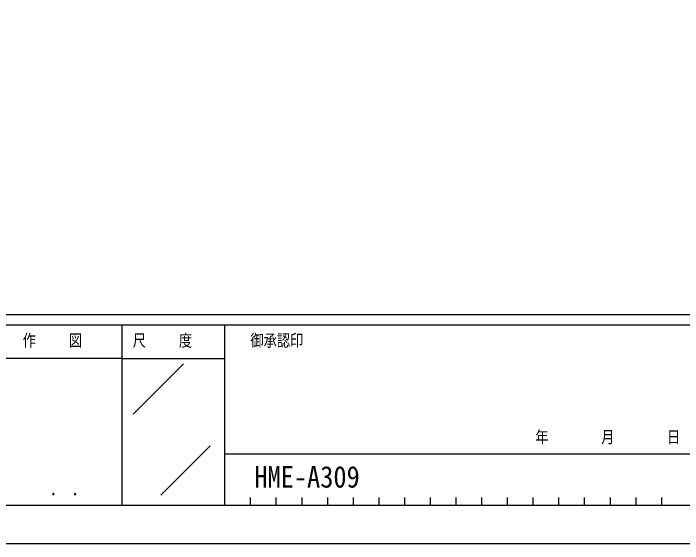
# Model space of a CAD drawing. Units: millimetres on the paper. Extents: x -297 to 297, y -210 to 210.
# Drawn here: x 121.5 to 212.7, y -210 to -137.8 of the extents above; entities that cross this region are included whole.
import ezdxf
from ezdxf.enums import TextEntityAlignment as Align

# ---------------------------------------------------------------- set-up
doc = ezdxf.new("R2010")
doc.units = ezdxf.units.MM
doc.layers.add('0-1_USER1', color=3, linetype='Continuous')
doc.layers.add('0-4_YKK_ZWAK', color=7, linetype='Continuous')
doc.styles.add('ＭＳ ゴシック', font='')
doc.styles.get('ＭＳ ゴシック').set_extended_font_data('MS Gothic')

msp = doc.modelspace()

# ---------------------------------------------------------------- linework, layer by layer
at = {"layer": '0-4_YKK_ZWAK'}
for p, q in [((270.001, -178.85), (-275.999, -178.85)), ((136.301, -180.25), (136.301, -204.75)), ((150.301, -180.25), (136.301, -180.25)), ((222.576, -180.25), (150.301, -180.25)), ((150.301, -180.25), (150.301, -204.75)), ((136.301, -184.8), (88.001, -184.8)), ((136.301, -184.8), (150.301, -184.8)), ((137.847, -192.38), (144.703, -185.525)), ((141.597, -203.419), (148.332, -196.684)), ((150.301, -197.75), (222.576, -197.75)), ((153.801, -203.7), (153.801, -204.75)), ((157.301, -203.7), (157.301, -204.75)), ((160.801, -203.7), (160.801, -204.75)), ((164.301, -203.7), (164.301, -204.75)), ((167.801, -203.7), (167.801, -204.75)), ((171.301, -203.7), (171.301, -204.75)), ((174.801, -203.7), (174.801, -204.75)), ((178.301, -203.7), (178.301, -204.75)), ((181.801, -203.7), (181.801, -204.75)), ((185.301, -203.7), (185.301, -204.75)), ((188.801, -203.7), (188.801, -204.75)), ((192.301, -203.7), (192.301, -204.75)), ((195.801, -203.7), (195.801, -204.75)), ((199.301, -203.7), (199.301, -204.75)), ((202.801, -203.7), (202.801, -204.75)), ((206.301, -203.7), (206.301, -204.75)), ((209.801, -203.7), (209.801, -204.75)), ((88.001, -204.75), (136.301, -204.75)), ((136.301, -204.75), (150.301, -204.75)), ((150.301, -204.75), (222.576, -204.75))]:
    msp.add_line(p, q, dxfattribs=at)
msp.add_lwpolyline([(-297, -210), (297, -210), (297, 210), (-297, 210)], close=True, dxfattribs=at)
msp.add_lwpolyline([(136.301, -180.25), (88.001, -180.25), (88.001, -204.75)], dxfattribs=at)

# ---------------------------------------------------------------- texts
at = {"layer": '0-1_USER1', "style": 'ＭＳ ゴシック', "width": 0.9}
msp.add_text('HME-A309', height=2.933, dxfattribs=at).set_placement((154.346, -203.251), align=Align.BOTTOM_LEFT)
at = {"layer": '0-4_YKK_ZWAK', "style": 'ＭＳ ゴシック', "width": 0.8}
for s, height, p in [('作     図', 1.65, (122.791, -183.65)), ('尺     度', 1.65, (137.781, -183.65)), ('御承認印', 1.65, (153.818, -183.65)), ('年        月        日', 1.65, (192.615, -196.797)), ('． ．', 1.814, (126.5, -204.005))]:
    msp.add_text(s, height=height, dxfattribs=at).set_placement(p, align=Align.BOTTOM_LEFT)

doc.saveas('drawing.dxf')
